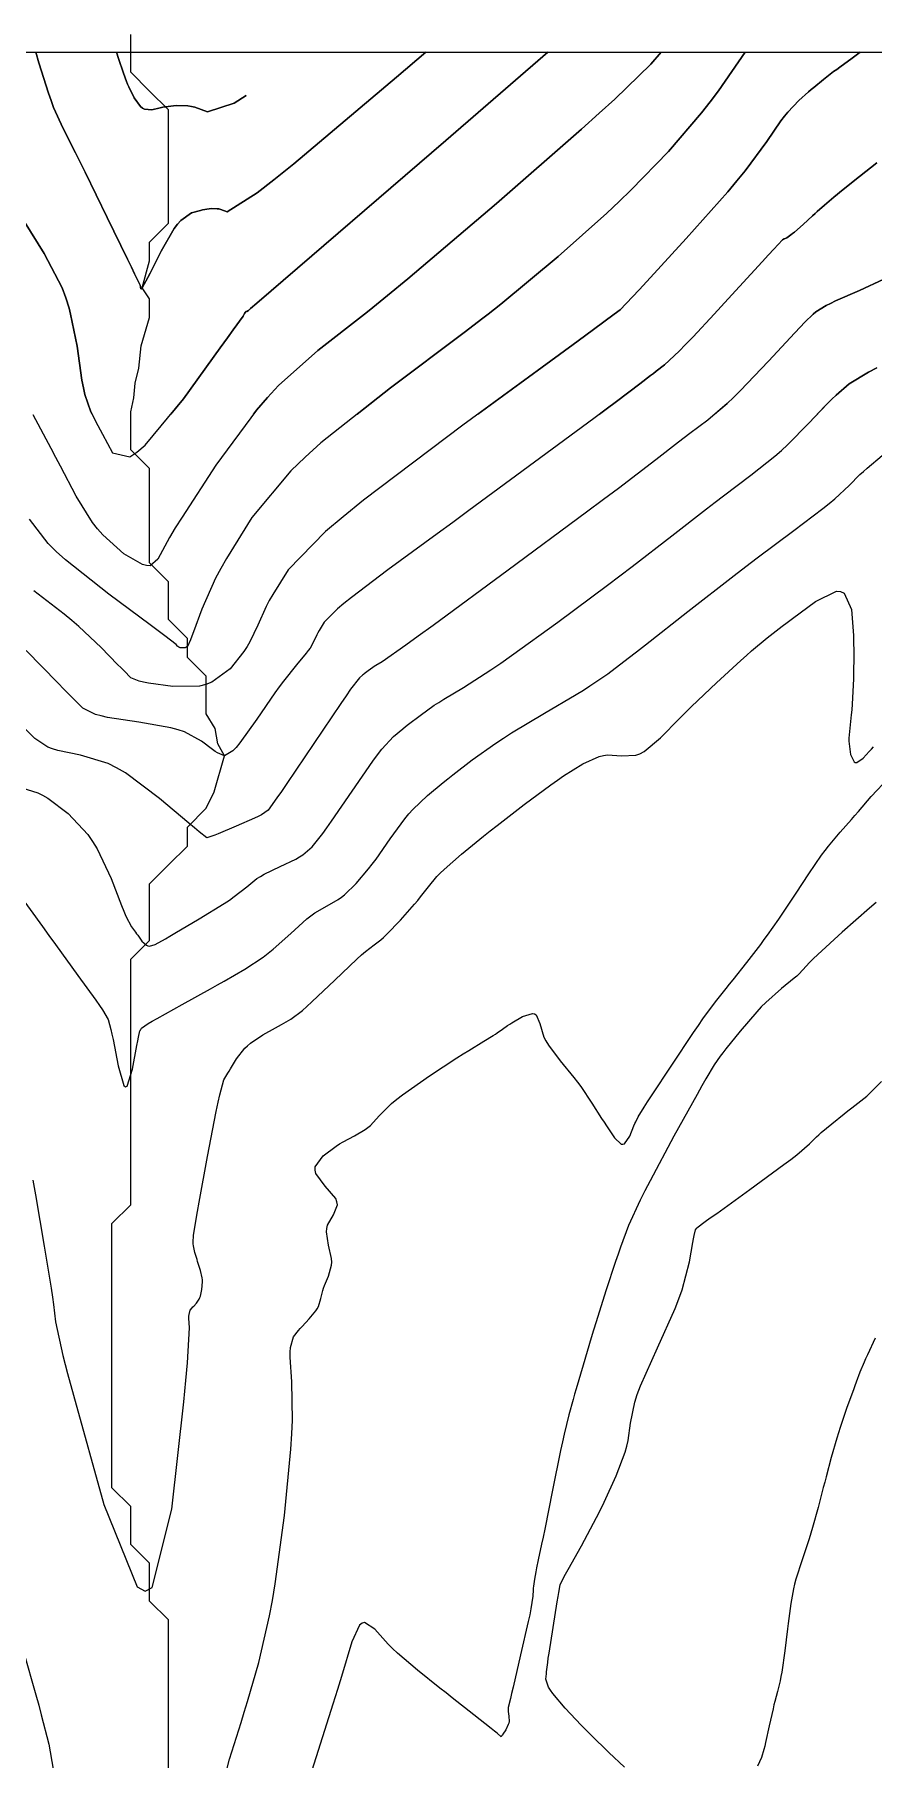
# Model space of a CAD drawing. Header units: metres. Extents: x 837117 to 838479, y 1189012 to 1191015.
# Drawn here: x 838348.7 to 838393.2, y 1190923.4 to 1191014.8 of the extents above; entities that cross this region are included whole.
import ezdxf

# ---------------------------------------------------------------- set-up
doc = ezdxf.new("R2010")
doc.units = ezdxf.units.M
doc.header["$LTSCALE"] = 0.3
for name, color, linetype in [('COTAS 10', 1, 'Continuous'), ('COTAS INT', 252, 'Continuous'), ('DRENAJE', 5, 'Continuous'), ('MARCO IMP', 130, 'Continuous')]:
    doc.layers.add(name, color=color, linetype=linetype)

msp = doc.modelspace()

# ---------------------------------------------------------------- linework, layer by layer
at = {"layer": 'COTAS 10'}
for points in [[(838348.207, 1191004.885), (838349.237, 1191003.216), (838350.193, 1191001.388), (838350.396, 1191000.859), (838350.572, 1191000.321), (838350.637, 1191000), (838350.985, 1190998.296), (838351.242, 1190996.493), (838351.32, 1190996.095), (838351.401, 1190995.74), (838351.716, 1190994.824), (838352.094, 1190994.106), (838352.215, 1190993.877), (838352.342, 1190993.634), (838352.857, 1190992.648), (838353.776, 1190992.436), (838354.157, 1190992.681), (838354.594, 1190993.059), (838356.629, 1190995.52), (838358.568, 1190998.213), (838358.944, 1190998.736), (838359.25, 1190999.162), (838359.776, 1190999.899), (838359.836, 1190999.993), (838359.84, 1191000), (838359.849, 1191000.014), (838359.861, 1191000.032), (838359.889, 1191000.082), (838359.906, 1191000.11), (838359.91, 1191000.116), (838359.914, 1191000.121), (838359.928, 1191000.131), (838359.939, 1191000.134), (838359.942, 1191000.135), (838359.945, 1191000.135), (838359.954, 1191000.136), (838359.963, 1191000.136), (838359.966, 1191000.135), (838359.974, 1191000.132), (838360.06, 1191000.198), (838360.112, 1191000.24), (838360.175, 1191000.293), (838360.503, 1191000.574), (838370.51, 1191009.198), (838375.918, 1191013.872), (838370.51, 1191009.198), (838360.503, 1191000.574), (838360.175, 1191000.293), (838360.112, 1191000.24), (838360.06, 1191000.198), (838359.974, 1191000.132), (838359.966, 1191000.135), (838359.963, 1191000.136), (838359.954, 1191000.136), (838359.945, 1191000.135), (838359.942, 1191000.135), (838359.939, 1191000.134), (838359.928, 1191000.131), (838359.914, 1191000.121), (838359.91, 1191000.116), (838359.906, 1191000.11), (838359.889, 1191000.082), (838359.861, 1191000.032), (838359.849, 1191000.014), (838359.84, 1191000), (838359.836, 1190999.993), (838359.776, 1190999.899), (838359.25, 1190999.162), (838358.944, 1190998.736), (838358.568, 1190998.213), (838356.629, 1190995.52), (838355.947, 1190994.695)], [(838351.784, 1190994.695), (838351.716, 1190994.824), (838351.401, 1190995.74), (838351.32, 1190996.095), (838351.242, 1190996.493), (838350.985, 1190998.296), (838350.637, 1191000), (838350.572, 1191000.321), (838350.396, 1191000.859), (838350.193, 1191001.388), (838349.237, 1191003.216), (838348.207, 1191004.885)], [(838393.703, 1191001.848), (838392.417, 1191001.259), (838391.15, 1191000.696), (838390.881, 1191000.567), (838390.649, 1191000.45), (838390.104, 1191000.128), (838389.971, 1191000), (838389.531, 1190999.577), (838389.28, 1190999.317), (838388.988, 1190999.01), (838387.602, 1190997.513), (838386.106, 1190995.937), (838385.745, 1190995.581), (838385.407, 1190995.26), (838384.382, 1190994.39), (838383.429, 1190993.676), (838383.137, 1190993.452), (838382.833, 1190993.219), (838381.633, 1190992.283), (838379.655, 1190990.772), (838378.861, 1190990.177), (838377.959, 1190989.503), (838373.81, 1190986.43), (838369.839, 1190983.512), (838369.049, 1190982.937), (838368.393, 1190982.463), (838367.145, 1190981.589), (838366.804, 1190981.384), (838366.72, 1190981.331), (838366.642, 1190981.28), (838366.397, 1190981.107), (838366.197, 1190980.951), (838366.146, 1190980.911), (838366.097, 1190980.872), (838365.935, 1190980.739), (838365.474, 1190980.13), (838365.237, 1190979.79), (838364.952, 1190979.376), (838363.525, 1190977.263), (838362.096, 1190975.139), (838361.81, 1190974.719), (838361.571, 1190974.371), (838361.101, 1190973.722), (838360.744, 1190973.486), (838360.576, 1190973.398), (838360.377, 1190973.301), (838359.407, 1190972.872), (838358.461, 1190972.479), (838358.277, 1190972.404), (838358.126, 1190972.345), (838357.866, 1190972.255), (838357.457, 1190972.581), (838357.213, 1190972.784), (838356.913, 1190973.036), (838355.358, 1190974.352), (838353.544, 1190975.698), (838353.08, 1190975.969), (838352.634, 1190976.196), (838351.161, 1190976.647), (838349.962, 1190976.881), (838349.688, 1190976.97), (838349.439, 1190977.069), (838348.748, 1190977.517), (838347.829, 1190978.439)], [(838384.742, 1190994.695), (838385.407, 1190995.26), (838385.745, 1190995.581), (838386.106, 1190995.937), (838387.602, 1190997.513), (838388.988, 1190999.01), (838389.28, 1190999.317), (838389.531, 1190999.577), (838389.971, 1191000), (838390.104, 1191000.128), (838390.649, 1191000.45), (838390.881, 1191000.567), (838391.15, 1191000.696), (838392.417, 1191001.259), (838393.703, 1191001.848)], [(838393.307, 1190968.841), (838392.954, 1190968.54), (838391.503, 1190967.259), (838390.217, 1190966.082), (838389.967, 1190965.846), (838389.763, 1190965.65), (838389.411, 1190965.265), (838389.208, 1190965.035), (838389.098, 1190964.935), (838388.965, 1190964.82), (838388.291, 1190964.276), (838387.453, 1190963.538), (838387.216, 1190963.302), (838386.977, 1190963.051), (838386.097, 1190962.028), (838385.342, 1190961.077), (838385.182, 1190960.871), (838385.043, 1190960.69), (838384.719, 1190960.246), (838384.281, 1190959.495), (838384.07, 1190959.12), (838383.821, 1190958.674), (838382.595, 1190956.459), (838381.326, 1190954.1), (838381.05, 1190953.563), (838380.805, 1190953.075), (838380.192, 1190951.73), (838379.763, 1190950.578), (838379.634, 1190950.212), (838379.501, 1190949.825), (838378.988, 1190948.259), (838378.474, 1190946.622), (838378.341, 1190946.191), (838378.212, 1190945.769), (838377.78, 1190944.327), (838377.418, 1190943.085), (838377.332, 1190942.791), (838377.253, 1190942.517), (838377.023, 1190941.706), (838376.776, 1190940.683), (838376.688, 1190940.276), (838376.59, 1190939.816), (838376.162, 1190937.706), (838375.751, 1190935.644), (838375.664, 1190935.214), (838375.588, 1190934.845), (838375.411, 1190934.02), (838375.316, 1190933.602), (838375.293, 1190933.489), (838375.271, 1190933.378), (838375.203, 1190932.987), (838375.153, 1190932.618), (838375.142, 1190932.519), (838375.134, 1190932.423), (838375.117, 1190932.09), (838375.015, 1190931.419), (838374.953, 1190931.109), (838374.876, 1190930.746), (838374.476, 1190928.988), (838374.073, 1190927.277), (838373.995, 1190926.943), (838373.931, 1190926.671), (838373.818, 1190926.196), (838373.812, 1190926.078), (838373.815, 1190926.031), (838373.82, 1190925.978), (838373.856, 1190925.736), (838373.859, 1190925.453), (838373.844, 1190925.375), (838373.822, 1190925.296), (838373.683, 1190925.013), (838373.535, 1190924.785), (838373.507, 1190924.741), (838373.484, 1190924.707), (838373.448, 1190924.653), (838373.226, 1190924.831), (838373.085, 1190924.943), (838372.911, 1190925.081), (838371.995, 1190925.806), (838370.847, 1190926.717), (838370.525, 1190926.972), (838370.202, 1190927.229), (838369.021, 1190928.169), (838367.948, 1190929.081), (838367.693, 1190929.32), (838367.456, 1190929.554), (838366.752, 1190930.349), (838366.21, 1190930.705), (838366.075, 1190930.663), (838365.946, 1190930.559), (838365.538, 1190929.672), (838364.99, 1190927.845), (838364.774, 1190927.148), (838364.529, 1190926.369), (838363.413, 1190922.865)]]:
    msp.add_lwpolyline(points, dxfattribs=at)
at = {"layer": 'COTAS INT'}
for points in [[(838365.811, 1190994.695), (838367.578, 1190996.096), (838371.491, 1190999.022), (838372.475, 1190999.786), (838372.747, 1191000), (838373.418, 1191000.529), (838376.465, 1191003.047), (838379.045, 1191005.353), (838379.693, 1191005.963), (838380.312, 1191006.561), (838382.307, 1191008.62), (838384.047, 1191010.656), (838384.506, 1191011.24), (838384.954, 1191011.833), (838386.366, 1191013.872), (838384.954, 1191011.833), (838384.506, 1191011.24), (838384.047, 1191010.656), (838382.307, 1191008.62), (838380.312, 1191006.561), (838379.693, 1191005.963), (838379.045, 1191005.353), (838376.465, 1191003.047), (838373.418, 1191000.529), (838372.747, 1191000), (838372.475, 1190999.786), (838371.491, 1190999.022), (838367.578, 1190996.096), (838363.903, 1190993.182), (838363.069, 1190992.426), (838362.314, 1190991.691), (838360.246, 1190989.222), (838358.896, 1190987.063), (838358.593, 1190986.525), (838358.321, 1190986.012), (838357.592, 1190984.376), (838357.153, 1190983.179), (838357.063, 1190982.944), (838356.987, 1190982.75), (838356.826, 1190982.398), (838356.741, 1190982.336), (838356.714, 1190982.326), (838356.684, 1190982.318), (838356.562, 1190982.316), (838356.45, 1190982.332), (838356.427, 1190982.336), (838356.408, 1190982.341), (838356.369, 1190982.357), (838356.338, 1190982.388), (838356.324, 1190982.401), (838356.308, 1190982.418), (838356.233, 1190982.495), (838355.63, 1190982.96), (838355.283, 1190983.22), (838354.857, 1190983.538), (838352.664, 1190985.159), (838350.375, 1190986.981), (838349.888, 1190987.425), (838349.465, 1190987.842), (838348.467, 1190989.131)], [(838372.201, 1190994.695), (838376.532, 1190997.858), (838377.526, 1190998.586), (838378.337, 1190999.182), (838379.435, 1191000), (838379.738, 1191000.226), (838380.4, 1191000.912), (838380.745, 1191001.283), (838381.16, 1191001.731), (838383.242, 1191004.003), (838385.442, 1191006.483), (838385.931, 1191007.063), (838386.367, 1191007.597), (838387.51, 1191009.142), (838388.257, 1191010.231), (838388.444, 1191010.479), (838388.623, 1191010.704), (838389.197, 1191011.318), (838389.712, 1191011.769), (838389.854, 1191011.89), (838389.996, 1191012.008), (838390.506, 1191012.423), (838391.048, 1191012.842), (838391.21, 1191012.963), (838391.377, 1191013.087), (838392.024, 1191013.557), (838392.462, 1191013.872), (838392.024, 1191013.557), (838391.377, 1191013.087), (838391.21, 1191012.963), (838391.048, 1191012.842), (838390.506, 1191012.423), (838389.996, 1191012.008), (838389.854, 1191011.89), (838389.712, 1191011.769), (838389.197, 1191011.318), (838388.623, 1191010.704), (838388.444, 1191010.479), (838388.257, 1191010.231), (838387.51, 1191009.142), (838386.367, 1191007.597), (838385.931, 1191007.063), (838385.442, 1191006.483), (838383.242, 1191004.003), (838381.16, 1191001.731), (838380.745, 1191001.283), (838380.4, 1191000.912), (838379.738, 1191000.226), (838379.435, 1191000), (838378.337, 1190999.182), (838377.526, 1190998.586), (838376.532, 1190997.858), (838371.414, 1190994.12), (838366.154, 1190990.142), (838365.07, 1190989.262), (838364.147, 1190988.478), (838362.16, 1190986.45), (838361.347, 1190985.149), (838361.165, 1190984.825), (838361, 1190984.516), (838360.562, 1190983.531), (838360.143, 1190982.637), (838359.992, 1190982.387), (838359.826, 1190982.136), (838359.097, 1190981.216), (838358.125, 1190980.507), (838357.806, 1190980.388), (838357.465, 1190980.302), (838356.052, 1190980.271), (838354.765, 1190980.457), (838354.503, 1190980.509), (838354.283, 1190980.56), (838353.828, 1190980.743), (838353.474, 1190981.099), (838353.317, 1190981.259), (838353.134, 1190981.445), (838352.26, 1190982.339), (838351.081, 1190983.449), (838350.706, 1190983.771), (838350.309, 1190984.1), (838348.702, 1190985.344)], [(838393.333, 1191008.014), (838392.418, 1191007.29), (838391.459, 1191006.523), (838391.247, 1191006.35), (838391.057, 1191006.194), (838390.564, 1191005.775), (838390.181, 1191005.432), (838390.062, 1191005.324), (838389.937, 1191005.21), (838389.435, 1191004.754), (838388.974, 1191004.346), (838388.873, 1191004.263), (838388.785, 1191004.193), (838388.564, 1191004.047), (838388.444, 1191003.994), (838388.419, 1191003.981), (838388.396, 1191003.97), (838388.345, 1191003.94), (838387.886, 1191003.445), (838387.607, 1191003.142), (838387.263, 1191002.766), (838385.471, 1191000.808), (838384.722, 1191000), (838383.602, 1190998.793), (838383.21, 1190998.382), (838382.871, 1190998.035), (838382.1, 1190997.312), (838381.643, 1190996.97), (838381.503, 1190996.863), (838381.357, 1190996.751), (838380.783, 1190996.302), (838379.555, 1190995.372), (838378.998, 1190994.957), (838378.347, 1190994.473), (838375.211, 1190992.153), (838371.739, 1190989.596), (838370.876, 1190988.962), (838370.056, 1190988.36), (838367.451, 1190986.453), (838365.517, 1190984.995), (838365.121, 1190984.676), (838364.785, 1190984.393), (838364.074, 1190983.678), (838363.798, 1190983.236), (838363.736, 1190983.125), (838363.68, 1190983.02), (838363.531, 1190982.685), (838363.324, 1190982.309), (838363.232, 1190982.178), (838363.124, 1190982.036), (838362.61, 1190981.426), (838361.915, 1190980.566), (838361.693, 1190980.267), (838361.458, 1190979.94), (838360.506, 1190978.54), (838359.613, 1190977.286), (838359.416, 1190977.052), (838359.241, 1190976.867), (838358.791, 1190976.609), (838358.418, 1190976.766), (838358.292, 1190976.842), (838358.155, 1190976.934), (838357.579, 1190977.384), (838356.679, 1190977.868), (838356.338, 1190977.981), (838355.957, 1190978.084), (838354.252, 1190978.381), (838352.602, 1190978.64), (838352.257, 1190978.72), (838351.96, 1190978.802), (838351.288, 1190979.13), (838350.611, 1190979.811), (838350.31, 1190980.116), (838349.96, 1190980.473), (838348.288, 1190982.182)], [(838378.646, 1190994.695), (838378.998, 1190994.957), (838379.555, 1190995.372), (838380.783, 1190996.302), (838381.357, 1190996.751), (838381.503, 1190996.863), (838381.643, 1190996.97), (838382.1, 1190997.312), (838382.871, 1190998.035), (838383.21, 1190998.382), (838383.602, 1190998.793), (838384.722, 1191000), (838385.471, 1191000.808), (838387.263, 1191002.766), (838387.607, 1191003.142), (838387.886, 1191003.445), (838388.345, 1191003.94), (838388.396, 1191003.97), (838388.419, 1191003.981), (838388.444, 1191003.994), (838388.564, 1191004.047), (838388.785, 1191004.193), (838388.873, 1191004.263), (838388.974, 1191004.346), (838389.435, 1191004.754), (838389.937, 1191005.21), (838390.062, 1191005.324), (838390.181, 1191005.432), (838390.564, 1191005.775), (838391.057, 1191006.194), (838391.247, 1191006.35), (838391.459, 1191006.523), (838392.418, 1191007.29), (838393.333, 1191008.014)], [(838360.326, 1190994.695), (838360.48, 1190994.904), (838361.068, 1190995.589), (838361.653, 1190996.222), (838363.741, 1190998.073), (838361.653, 1190996.222), (838361.068, 1190995.589), (838360.48, 1190994.904), (838358.332, 1190991.994), (838356.545, 1190989.253), (838356.184, 1190988.674), (838355.881, 1190988.174), (838355.27, 1190987.018), (838354.851, 1190986.669), (838354.669, 1190986.678), (838354.459, 1190986.732), (838353.461, 1190987.308), (838352.354, 1190988.306), (838352.075, 1190988.627), (838351.808, 1190988.967), (838350.941, 1190990.355), (838350.112, 1190991.938), (838349.869, 1190992.401), (838349.62, 1190992.875), (838348.669, 1190994.674)], [(838348.07, 1190974.913), (838348.907, 1190974.649), (838349.165, 1190974.514), (838349.436, 1190974.354), (838350.508, 1190973.552), (838351.556, 1190972.431), (838351.811, 1190972.069), (838352.051, 1190971.685), (838352.79, 1190970.11), (838353.344, 1190968.672), (838353.467, 1190968.373), (838353.577, 1190968.118), (838353.867, 1190967.554), (838354.076, 1190967.266), (838354.136, 1190967.184), (838354.196, 1190967.101), (838354.422, 1190966.791), (838354.668, 1190966.57), (838354.742, 1190966.543), (838354.818, 1190966.53), (838355.114, 1190966.606), (838355.662, 1190966.92), (838355.898, 1190967.057), (838356.17, 1190967.215), (838357.456, 1190967.97), (838358.768, 1190968.776), (838359.057, 1190968.968), (838359.313, 1190969.145), (838359.97, 1190969.672), (838360.513, 1190970.1), (838360.697, 1190970.216), (838360.896, 1190970.331), (838361.738, 1190970.734), (838362.569, 1190971.135), (838362.762, 1190971.248), (838362.938, 1190971.363), (838363.437, 1190971.784), (838363.999, 1190972.496), (838364.215, 1190972.794), (838364.456, 1190973.135), (838365.546, 1190974.733), (838366.648, 1190976.322), (838366.897, 1190976.658), (838367.123, 1190976.949), (838367.738, 1190977.625), (838368.234, 1190978.03), (838368.385, 1190978.15), (838368.541, 1190978.274), (838369.155, 1190978.749), (838369.903, 1190979.279), (838370.143, 1190979.437), (838370.399, 1190979.6), (838371.443, 1190980.227), (838372.905, 1190981.159), (838373.423, 1190981.514), (838373.99, 1190981.91), (838376.45, 1190983.688), (838379.067, 1190985.638), (838379.733, 1190986.141), (838380.375, 1190986.63), (838382.484, 1190988.263), (838384.308, 1190989.687), (838384.771, 1190990.042), (838385.215, 1190990.382), (838386.664, 1190991.468), (838387.943, 1190992.485), (838388.28, 1190992.78), (838388.609, 1190993.081), (838389.734, 1190994.218), (838390.714, 1190995.255), (838390.952, 1190995.493), (838391.176, 1190995.71), (838391.864, 1190996.316), (838392.901, 1190996.93), (838393.344, 1190997.153)], [(838393.344, 1190997.153), (838392.901, 1190996.93), (838391.864, 1190996.316), (838391.176, 1190995.71), (838390.952, 1190995.493), (838390.714, 1190995.255), (838390.185, 1190994.695)], [(838347.847, 1190969.357), (838349.15, 1190967.562), (838349.497, 1190967.084), (838349.84, 1190966.613), (838351.031, 1190964.977), (838351.98, 1190963.655), (838352.17, 1190963.381), (838352.329, 1190963.147), (838352.637, 1190962.637), (838352.78, 1190962.11), (838352.834, 1190961.865), (838352.894, 1190961.578), (838353.164, 1190960.185), (838353.47, 1190959.142), (838353.553, 1190959.075), (838353.635, 1190959.105), (838353.923, 1190960.016), (838354.155, 1190961.262), (838354.201, 1190961.503), (838354.239, 1190961.699), (838354.311, 1190962.03), (838354.337, 1190962.075), (838354.346, 1190962.091), (838354.356, 1190962.108), (838354.4, 1190962.179), (838354.76, 1190962.419), (838354.969, 1190962.542), (838355.225, 1190962.69), (838356.546, 1190963.428), (838358.049, 1190964.264), (838358.42, 1190964.473), (838358.772, 1190964.672), (838359.877, 1190965.31), (838360.843, 1190965.949), (838361.106, 1190966.149), (838361.368, 1190966.358), (838362.3, 1190967.195), (838363.156, 1190967.968), (838363.37, 1190968.137), (838363.573, 1190968.286), (838364.226, 1190968.661), (838364.82, 1190968.993), (838364.987, 1190969.115), (838365.155, 1190969.25), (838365.772, 1190969.845), (838366.427, 1190970.621), (838366.62, 1190970.869), (838366.816, 1190971.132), (838367.566, 1190972.203), (838368.344, 1190973.267), (838368.558, 1190973.525), (838368.772, 1190973.767), (838369.541, 1190974.51), (838370.371, 1190975.188), (838370.623, 1190975.389), (838370.885, 1190975.596), (838371.913, 1190976.392), (838373.164, 1190977.278), (838373.566, 1190977.543), (838373.994, 1190977.815), (838375.742, 1190978.865), (838377.416, 1190979.856), (838377.797, 1190980.09), (838378.142, 1190980.307), (838379.089, 1190980.946), (838380.174, 1190981.772), (838380.606, 1190982.106), (838381.095, 1190982.487), (838383.334, 1190984.244), (838385.784, 1190986.155), (838386.405, 1190986.632), (838387.001, 1190987.087), (838388.947, 1190988.546), (838390.479, 1190989.709), (838390.815, 1190989.978), (838391.112, 1190990.225), (838391.865, 1190990.923), (838392.44, 1190991.499), (838392.625, 1190991.668), (838392.821, 1190991.842), (838393.624, 1190992.504)], [(838348.642, 1190954.122), (838348.779, 1190953.348), (838349.247, 1190950.636), (838349.61, 1190948.408), (838349.68, 1190947.94), (838349.737, 1190947.537), (838349.836, 1190946.619), (838350.238, 1190944.834), (838350.487, 1190943.883), (838350.796, 1190942.735), (838352.409, 1190936.942), (838354.177, 1190932.596), (838354.584, 1190932.362), (838354.955, 1190932.547), (838355.996, 1190936.711), (838356.633, 1190942.382), (838356.749, 1190943.516), (838356.839, 1190944.462), (838356.944, 1190946.302), (838356.91, 1190946.816), (838356.912, 1190946.925), (838356.918, 1190947.02), (838356.981, 1190947.24), (838357.09, 1190947.374), (838357.125, 1190947.415), (838357.161, 1190947.456), (838357.312, 1190947.617), (838357.457, 1190947.831), (838357.49, 1190947.907), (838357.52, 1190947.989), (838357.602, 1190948.346), (838357.629, 1190948.745), (838357.623, 1190948.853), (838357.612, 1190948.961), (838357.525, 1190949.346), (838357.404, 1190949.723), (838357.372, 1190949.826), (838357.34, 1190949.928), (838357.228, 1190950.292), (838357.148, 1190950.651), (838357.137, 1190950.75), (838357.131, 1190950.849), (838357.146, 1190951.205), (838357.287, 1190952.06), (838357.361, 1190952.474), (838357.448, 1190952.965), (838357.888, 1190955.377), (838358.349, 1190957.774), (838358.45, 1190958.255), (838358.539, 1190958.657), (838358.767, 1190959.45), (838358.963, 1190959.788), (838359.032, 1190959.903), (838359.108, 1190960.028), (838359.436, 1190960.558), (838359.875, 1190961.112), (838360.02, 1190961.251), (838360.176, 1190961.385), (838360.828, 1190961.82), (838361.491, 1190962.189), (838361.655, 1190962.281), (838361.81, 1190962.369), (838362.298, 1190962.651), (838362.918, 1190963.122), (838363.156, 1190963.33), (838363.423, 1190963.571), (838364.63, 1190964.719), (838365.799, 1190965.836), (838366.042, 1190966.058), (838366.251, 1190966.242), (838366.713, 1190966.589), (838367.07, 1190966.851), (838367.212, 1190966.981), (838367.373, 1190967.137), (838368.108, 1190967.907), (838368.856, 1190968.745), (838369.025, 1190968.944), (838369.177, 1190969.128), (838369.587, 1190969.674), (838370.04, 1190970.212), (838370.219, 1190970.392), (838370.421, 1190970.585), (838371.344, 1190971.396), (838372.508, 1190972.346), (838372.862, 1190972.628), (838373.229, 1190972.919), (838374.67, 1190974.035), (838376.076, 1190975.076), (838376.421, 1190975.32), (838376.748, 1190975.544), (838377.768, 1190976.189), (838378.629, 1190976.568), (838378.854, 1190976.624), (838379.074, 1190976.658), (838379.823, 1190976.602), (838380.572, 1190976.631), (838380.792, 1190976.718), (838381.018, 1190976.839), (838381.88, 1190977.563), (838382.882, 1190978.587), (838383.196, 1190978.897), (838383.526, 1190979.219), (838384.85, 1190980.479), (838386.128, 1190981.655), (838386.429, 1190981.924), (838386.707, 1190982.169), (838387.521, 1190982.852), (838388.319, 1190983.466), (838388.586, 1190983.668), (838388.874, 1190983.885), (838390.084, 1190984.782), (838391.193, 1190985.317), (838391.417, 1190985.304), (838391.606, 1190985.223), (838391.987, 1190984.348), (838392.092, 1190982.978), (838392.107, 1190982.584), (838392.116, 1190982.184), (838392.094, 1190980.684), (838392.026, 1190979.344), (838392.006, 1190979.045), (838391.985, 1190978.776), (838391.902, 1190978.061), (838391.856, 1190977.535), (838391.858, 1190977.385), (838391.866, 1190977.233), (838391.95, 1190976.668), (838392.128, 1190976.287), (838392.195, 1190976.251), (838392.27, 1190976.245), (838392.607, 1190976.473), (838392.928, 1190976.826), (838392.994, 1190976.897), (838393.049, 1190976.958), (838393.162, 1190977.085)], [(838358.594, 1190921.665), (838359.065, 1190923.47), (838359.67, 1190925.401), (838359.837, 1190925.952), (838360.003, 1190926.509), (838360.604, 1190928.576), (838361.178, 1190931.057), (838361.327, 1190931.874), (838361.473, 1190932.747), (838361.966, 1190936.373), (838362.31, 1190939.888), (838362.361, 1190940.691), (838362.393, 1190941.421), (838362.351, 1190943.445), (838362.264, 1190944.749), (838362.268, 1190945.025), (838362.285, 1190945.265), (838362.445, 1190945.825), (838362.72, 1190946.166), (838362.808, 1190946.268), (838362.902, 1190946.373), (838363.285, 1190946.78), (838363.633, 1190947.206), (838363.705, 1190947.322), (838363.766, 1190947.438), (838363.9, 1190947.853), (838364.001, 1190948.287), (838364.042, 1190948.415), (838364.089, 1190948.546), (838364.306, 1190949.048), (838364.461, 1190949.618), (838364.469, 1190949.793), (838364.462, 1190949.975), (838364.309, 1190950.69), (838364.195, 1190951.399), (838364.213, 1190951.577), (838364.251, 1190951.746), (838364.568, 1190952.29), (838364.778, 1190952.822), (838364.749, 1190952.984), (838364.682, 1190953.152), (838364.127, 1190953.811), (838363.622, 1190954.484), (838363.587, 1190954.661), (838363.598, 1190954.834), (838364.016, 1190955.424), (838364.707, 1190955.93), (838364.89, 1190956.05), (838365.069, 1190956.16), (838365.684, 1190956.484), (838366.241, 1190956.807), (838366.384, 1190956.916), (838366.522, 1190957.033), (838366.978, 1190957.53), (838367.645, 1190958.191), (838367.916, 1190958.412), (838368.224, 1190958.65), (838369.648, 1190959.648), (838371.103, 1190960.604), (838371.431, 1190960.815), (838371.726, 1190961.004), (838372.521, 1190961.492), (838373.026, 1190961.795), (838373.139, 1190961.866), (838373.24, 1190961.932), (838373.508, 1190962.122), (838373.787, 1190962.319), (838373.895, 1190962.389), (838374.017, 1190962.465), (838374.567, 1190962.793), (838375.097, 1190962.962), (838375.205, 1190962.936), (838375.297, 1190962.88), (838375.491, 1190962.418), (838375.71, 1190961.711), (838375.817, 1190961.5), (838375.945, 1190961.283), (838376.576, 1190960.445), (838377.297, 1190959.567), (838377.481, 1190959.325), (838377.659, 1190959.082), (838378.247, 1190958.21), (838378.761, 1190957.398), (838378.893, 1190957.195), (838379.02, 1190957), (838379.439, 1190956.374), (838379.802, 1190956.042), (838379.893, 1190956.034), (838379.979, 1190956.061), (838380.257, 1190956.462), (838380.477, 1190957.006), (838380.527, 1190957.123), (838380.572, 1190957.227), (838380.694, 1190957.483), (838381.022, 1190958.003), (838381.196, 1190958.273), (838381.408, 1190958.597), (838382.474, 1190960.223), (838383.623, 1190961.943), (838383.887, 1190962.326), (838384.127, 1190962.67), (838384.796, 1190963.574), (838385.363, 1190964.284), (838385.539, 1190964.506), (838385.722, 1190964.737), (838386.452, 1190965.662), (838387.186, 1190966.617), (838387.373, 1190966.869), (838387.553, 1190967.114), (838388.141, 1190967.951), (838388.714, 1190968.806), (838388.884, 1190969.061), (838389.059, 1190969.325), (838389.731, 1190970.349), (838390.413, 1190971.343), (838390.594, 1190971.589), (838390.772, 1190971.821), (838391.386, 1190972.553), (838392, 1190973.237), (838392.178, 1190973.439), (838392.359, 1190973.647), (838393.041, 1190974.445), (838393.969, 1190975.435)], [(838379.977, 1190923.035), (838379.152, 1190923.82), (838378.186, 1190924.753), (838377.931, 1190925.008), (838377.681, 1190925.26), (838376.826, 1190926.159), (838376.172, 1190926.936), (838376.049, 1190927.112), (838375.953, 1190927.27), (838375.815, 1190927.702), (838375.838, 1190927.973), (838375.842, 1190928.031), (838375.846, 1190928.082), (838375.853, 1190928.204), (838375.906, 1190928.59), (838375.939, 1190928.808), (838375.98, 1190929.074), (838376.194, 1190930.436), (838376.412, 1190931.801), (838376.456, 1190932.069), (838376.492, 1190932.29), (838376.562, 1190932.692), (838376.748, 1190933.065), (838376.858, 1190933.268), (838376.993, 1190933.515), (838377.689, 1190934.764), (838378.496, 1190936.263), (838378.7, 1190936.667), (838378.896, 1190937.066), (838379.535, 1190938.466), (838380.007, 1190939.728), (838380.098, 1190940.039), (838380.171, 1190940.334), (838380.29, 1190941.263), (838380.513, 1190942.374), (838380.651, 1190942.784), (838380.822, 1190943.237), (838381.718, 1190945.245), (838382.654, 1190947.34), (838382.851, 1190947.849), (838383.021, 1190948.326), (838383.41, 1190949.796), (838383.589, 1190950.827), (838383.626, 1190951.029), (838383.658, 1190951.195), (838383.73, 1190951.491), (838383.764, 1190951.544), (838383.772, 1190951.557), (838383.78, 1190951.569), (838383.805, 1190951.604), (838384.248, 1190951.932), (838384.519, 1190952.129), (838384.855, 1190952.372), (838386.607, 1190953.631), (838388.416, 1190954.951), (838388.787, 1190955.232), (838389.102, 1190955.476), (838389.775, 1190956.055), (838390.142, 1190956.424), (838390.264, 1190956.536), (838390.396, 1190956.653), (838390.946, 1190957.114), (838391.602, 1190957.637), (838391.8, 1190957.794), (838392.005, 1190957.956), (838392.805, 1190958.585), (838393.581, 1190959.354)], [(838393.246, 1190945.753), (838392.833, 1190944.874), (838392.741, 1190944.672), (838392.659, 1190944.487), (838392.443, 1190943.967), (838392.245, 1190943.433), (838392.174, 1190943.239), (838392.096, 1190943.026), (838391.754, 1190942.09), (838391.39, 1190941.035), (838391.298, 1190940.747), (838391.209, 1190940.46), (838390.919, 1190939.438), (838390.651, 1190938.418), (838390.576, 1190938.133), (838390.501, 1190937.846), (838390.229, 1190936.798), (838389.933, 1190935.73), (838389.843, 1190935.43), (838389.75, 1190935.128), (838389.384, 1190934.022), (838389.054, 1190932.988), (838388.984, 1190932.731), (838388.923, 1190932.488), (838388.778, 1190931.715), (838388.677, 1190930.908), (838388.644, 1190930.644), (838388.608, 1190930.361), (838388.459, 1190929.191), (838388.301, 1190928.078), (838388.259, 1190927.832), (838388.219, 1190927.612), (838388.081, 1190927.041), (838387.933, 1190926.521), (838387.887, 1190926.333), (838387.838, 1190926.127), (838387.64, 1190925.222), (838387.447, 1190924.341), (838387.401, 1190924.149), (838387.358, 1190923.98), (838387.228, 1190923.557), (838387.01, 1190923.083)], [(838348.159, 1190929.164), (838348.803, 1190926.867), (838348.954, 1190926.316), (838349.093, 1190925.803), (838349.499, 1190924.26), (838349.724, 1190922.927)]]:
    msp.add_lwpolyline(points, dxfattribs=at)
for points in [[(838353.863, 1191002.482), (838354.03, 1191002.138), (838354.309, 1191001.573), (838354.329, 1191001.526), (838354.333, 1191001.509), (838354.338, 1191001.489), (838354.351, 1191001.404), (838354.372, 1191001.343), (838354.381, 1191001.34), (838354.391, 1191001.341), (838354.441, 1191001.395), (838354.632, 1191001.749), (838354.731, 1191001.94), (838354.85, 1191002.171), (838355.447, 1191003.343), (838356.135, 1191004.527), (838356.311, 1191004.765), (838356.48, 1191004.965), (838357.04, 1191005.366), (838357.518, 1191005.49), (838357.635, 1191005.517), (838357.746, 1191005.539), (838358.094, 1191005.592), (838358.41, 1191005.584), (838358.501, 1191005.568), (838358.593, 1191005.547), (838358.938, 1191005.424), (838360.527, 1191006.42), (838361.404, 1191007.105), (838362.47, 1191007.967), (838367.896, 1191012.557), (838369.46, 1191013.872), (838367.896, 1191012.557), (838362.47, 1191007.967), (838361.404, 1191007.105), (838360.527, 1191006.42), (838358.938, 1191005.424), (838358.593, 1191005.547), (838358.501, 1191005.568), (838358.41, 1191005.584), (838358.094, 1191005.592), (838357.746, 1191005.539), (838357.635, 1191005.517), (838357.518, 1191005.49), (838357.04, 1191005.366), (838356.48, 1191004.965), (838356.311, 1191004.765), (838356.135, 1191004.527), (838355.447, 1191003.343), (838354.85, 1191002.171), (838354.731, 1191001.94), (838354.632, 1191001.749), (838354.441, 1191001.395), (838354.391, 1191001.341), (838354.381, 1191001.34), (838354.372, 1191001.343), (838354.351, 1191001.404), (838354.338, 1191001.489), (838354.333, 1191001.509), (838354.329, 1191001.526), (838354.309, 1191001.573), (838354.03, 1191002.138), (838353.863, 1191002.482), (838353.656, 1191002.908), (838352.581, 1191005.123), (838351.413, 1191007.516), (838351.147, 1191008.055), (838350.906, 1191008.539), (838350.244, 1191009.839), (838349.745, 1191010.949), (838349.607, 1191011.314), (838349.469, 1191011.703), (838348.97, 1191013.317), (838348.807, 1191013.872), (838348.97, 1191013.317), (838349.469, 1191011.703), (838349.607, 1191011.314), (838349.745, 1191010.949), (838350.244, 1191009.839), (838350.906, 1191008.539), (838351.147, 1191008.055), (838351.413, 1191007.516), (838352.581, 1191005.123), (838353.656, 1191002.908)], [(838359.932, 1191011.586), (838359.299, 1191011.181), (838357.902, 1191010.716), (838357.22, 1191010.959), (838357.038, 1191011.001), (838356.859, 1191011.031), (838356.235, 1191011.047), (838355.668, 1191010.978), (838355.525, 1191010.955), (838355.388, 1191010.93), (838354.94, 1191010.825), (838354.549, 1191010.851), (838354.446, 1191010.909), (838354.346, 1191010.989), (838354.006, 1191011.459), (838353.724, 1191012.033), (838353.66, 1191012.177), (838353.603, 1191012.316), (838353.447, 1191012.765), (838353.187, 1191013.542), (838353.069, 1191013.872), (838353.187, 1191013.542), (838353.447, 1191012.765), (838353.603, 1191012.316), (838353.66, 1191012.177), (838353.724, 1191012.033), (838354.006, 1191011.459), (838354.346, 1191010.989), (838354.446, 1191010.909), (838354.549, 1191010.851), (838354.94, 1191010.825), (838355.388, 1191010.93), (838355.525, 1191010.955), (838355.668, 1191010.978), (838356.235, 1191011.047), (838356.859, 1191011.031), (838357.038, 1191011.001), (838357.22, 1191010.959), (838357.902, 1191010.716), (838359.299, 1191011.181)], [(838366.211, 1191000), (838366.449, 1191000.186), (838367.425, 1191000.985), (838368.498, 1191001.876), (838373.191, 1191005.867), (838377.69, 1191009.793), (838378.641, 1191010.643), (838379.464, 1191011.391), (838381.371, 1191013.236), (838381.914, 1191013.872), (838381.371, 1191013.236), (838379.464, 1191011.391), (838378.641, 1191010.643), (838377.69, 1191009.793), (838373.191, 1191005.867), (838368.498, 1191001.876), (838367.425, 1191000.985), (838366.449, 1191000.186), (838366.211, 1191000), (838363.741, 1190998.073)]]:
    msp.add_lwpolyline(points, close=True, dxfattribs=at)
at = {"layer": 'DRENAJE'}
for points in [[(838353.827, 1191013.811, 0), (838353.827, 1191014.81, 0)], [(838355.827, 1190922.841, 0), (838355.827, 1190923.841, 0), (838355.827, 1190924.841, 0), (838355.827, 1190925.84, 0), (838355.827, 1190926.84, 0), (838355.827, 1190927.84, 0), (838355.827, 1190928.839, 0), (838355.827, 1190929.839, 0), (838355.827, 1190930.839, 0), (838354.827, 1190931.838, 0), (838354.827, 1190932.838, 0), (838354.827, 1190933.838, 0), (838353.827, 1190934.837, 0), (838353.827, 1190935.837, 0), (838353.827, 1190936.837, 0), (838352.828, 1190937.836, 0), (838352.828, 1190938.836, 0), (838352.828, 1190939.836, 0), (838352.828, 1190940.835, 0), (838352.828, 1190941.835, 0), (838352.828, 1190942.835, 0), (838352.828, 1190943.834, 0), (838352.828, 1190944.834, 0), (838352.828, 1190945.834, 0), (838352.828, 1190946.833, 0), (838352.828, 1190947.833, 0), (838352.828, 1190948.833, 0), (838352.828, 1190949.832, 0), (838352.828, 1190950.832, 0), (838352.828, 1190951.832, 0), (838353.827, 1190952.831, 0), (838353.827, 1190953.831, 0), (838353.827, 1190954.831, 0), (838353.827, 1190955.83, 0), (838353.827, 1190956.83, 0), (838353.827, 1190957.83, 0), (838353.827, 1190958.829, 0), (838353.827, 1190959.829, 0), (838353.827, 1190960.828, 0), (838353.827, 1190961.828, 0), (838353.827, 1190962.828, 0), (838353.827, 1190963.827, 0), (838353.827, 1190964.827, 0), (838353.827, 1190965.827, 0), (838354.827, 1190966.826, 0), (838354.827, 1190967.826, 0), (838354.827, 1190968.826, 0), (838354.827, 1190969.825, 0), (838355.827, 1190970.825, 0), (838356.826, 1190971.825, 0), (838356.826, 1190972.824, 0), (838357.826, 1190973.824, 0), (838358.238, 1190974.689, 0), (838358.791, 1190976.609, 0), (838358.448, 1190977.231, 0), (838358.308, 1190978.048, 0), (838357.826, 1190978.822, 0), (838357.826, 1190979.822, 0), (838357.826, 1190980.822, 0), (838356.826, 1190981.821, 0), (838356.826, 1190982.821, 0), (838355.827, 1190983.821, 0), (838355.827, 1190984.82, 0), (838355.827, 1190985.82, 0), (838354.827, 1190986.82, 0), (838354.827, 1190987.819, 0), (838354.827, 1190988.819, 0), (838354.827, 1190989.819, 0), (838354.827, 1190990.818, 0), (838354.827, 1190991.818, 0), (838353.827, 1190992.818, 0), (838353.827, 1190993.817, 0), (838353.827, 1190994.817, 0), (838353.985, 1190995.561, 0), (838354.055, 1190996.337, 0), (838354.252, 1190997.146, 0), (838354.378, 1190998.314, 0), (838354.827, 1190999.815, 0), (838354.827, 1191000.815, 0), (838354.441, 1191001.395, 0), (838354.827, 1191002.814, 0), (838354.827, 1191003.814, 0), (838355.827, 1191004.814, 0), (838355.827, 1191005.813, 0), (838355.827, 1191006.813, 0), (838355.827, 1191007.813, 0), (838355.827, 1191008.812, 0), (838355.827, 1191009.812, 0), (838355.827, 1191010.812, 0), (838354.827, 1191011.811, 0), (838353.827, 1191012.811, 0), (838353.827, 1191013.811, 0)]]:
    msp.add_polyline3d(points, dxfattribs=at)
at = {"layer": 'MARCO IMP'}
msp.add_lwpolyline([(837116.514, 1189053.872), (837116.514, 1191013.872), (838476.514, 1191013.872), (838476.514, 1189053.872), (837116.514, 1189053.872)], dxfattribs=at)

doc.saveas('drawing.dxf')
